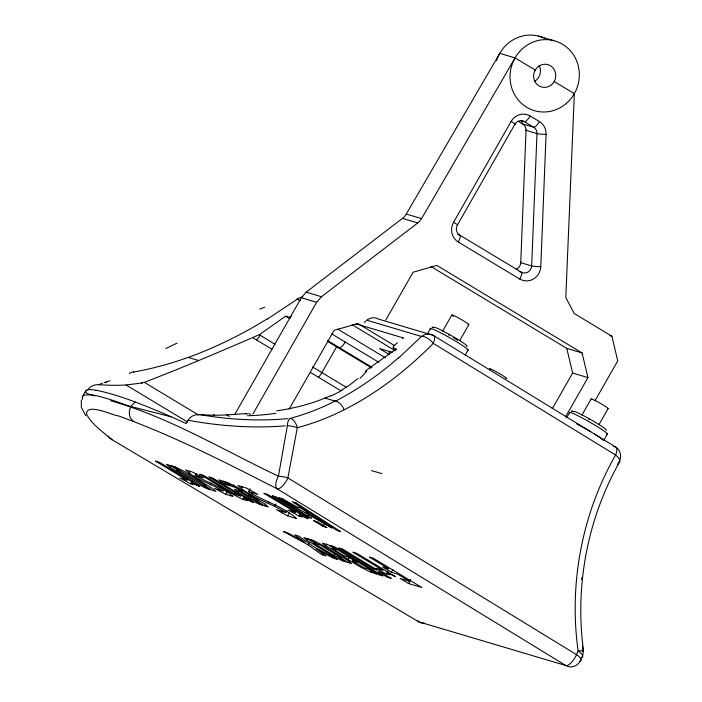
<?xml version="1.0" encoding="UTF-8"?>
<svg xmlns="http://www.w3.org/2000/svg" width="702" height="702" viewBox="0 0 702 702"><rect width="100%" height="100%" fill="white"/><g stroke="black" fill="none" stroke-linecap="round" stroke-linejoin="round"><path stroke-width="1.05" d="M133.503 371.797L133.529 372.446M85.381 392.12L86.144 390.426M530.115 116.023A14.444 13.715 -73.4 0 0 511.135 121.446L453.589 222.262A7.266 0.544 29.7 0 1 457.327 225.184L514.838 124.351A7.222 6.862 -73.4 0 1 524.35 121.648A7.266 2.211 -58.9 0 0 530.133 115.979L539.426 121.578A14.496 13.759 -73.4 0 1 546.077 134.363L540.786 266.663A7.266 0.588 2.3 0 1 531.677 265.918L520.744 262.671L526.044 130.361A7.266 0.588 2.3 0 1 526.219 129.975M522.507 120.577A7.266 2.211 -58.9 0 0 522.709 123.973A7.248 6.88 -73.4 0 1 526.044 130.361L536.977 133.617L531.677 265.918A7.239 6.871 -73.4 0 1 521.174 272.095L519.173 271.525M81.283 400.122L81.344 407.414L85.767 415.672M94.744 395.963C92.146 394.489 85.679 394.533 85.486 391.33M581.66 579.404L581.844 577.702M85.179 391.795L82.397 396.621L82.45 399.403M580.203 660.959L580.51 660.275M580.914 659.362L581.116 658.915M534.81 70.841L535.231 70.051L515.075 57.906L499.771 53.352L406.265 214.057A14.531 13.794 -73.4 0 1 402.465 218.383L306.169 292.172L301.342 297.727L234.889 414.224M619.734 461.714C587.407 518.567 574.719 586.109 583.52 650.868M617.198 465.04L618.488 462.75A10.899 10.346 -73.5 0 0 615.593 446.99L433.292 335.38L378.676 319.147A10.899 10.346 -73.4 0 0 366.883 320.226L366.505 320.551M170.077 467.356L166.453 464.338L169.981 465.382L178.782 470.691L176.474 470.007L210.337 489.715L206.809 488.662L197.753 484.029L170.077 467.356L171.156 465.47M196.2 473.543L195.121 475.429C207.45 482.792 222.007 486.46 232.906 496.419L225.851 494.322L214.733 488.452L223.289 490.996C212.232 484.406 199.561 480.993 189.128 473.016L190.198 471.13M186.951 480.071L155.388 461.047L159.293 462.206L199.684 486.547L191.155 482.607L193.778 484.792L190.628 483.853L179.861 477.965L186.951 480.071L188.022 478.185M190.628 483.853L192.243 481.019M210.231 484.906L211.311 483.02M252.895 414.04L316.646 302.272L321.472 296.727L417.769 222.938A14.531 13.794 -73.4 0 0 421.569 218.612L515.075 57.906M222.42 482.915L218.787 479.896L222.315 480.94L230.721 486.012L224.482 484.152L222.42 482.915L223.49 481.028M224.482 484.152L225.553 482.265M225.851 494.322L227.466 491.488M232.766 486.618L235.144 487.328L242.357 491.672L239.979 490.97L258.292 501.281L255.879 500.561L264.68 505.87L268.313 506.949L264.68 503.931L237.013 487.249L227.957 482.616L224.394 481.563L232.766 486.618L233.845 484.731M241.593 494.103L240.514 495.998L235.223 494.419L203.668 475.403L199.737 474.227L233.748 494.734L234.828 492.848M238.039 492.33L234.407 489.312L237.934 490.356L251.57 499.28L253.87 499.964L262.671 505.273L259.143 504.22L250.087 499.587L238.039 492.33L239.11 490.435M286.942 510.591L285.872 512.478C271.542 503.58 255.037 499.069 241.427 488.566L242.497 486.67M289.206 409.082L334.117 330.352L357.906 323.543L394.559 345.638M233.748 494.734L242.804 499.368L244.419 496.533M285.872 512.478L276.544 509.705L287.627 515.856L296.613 518.532C282.555 506.019 264.066 501.412 248.543 491.602L250.158 488.767M248.385 496.033L249.464 494.147M250.763 496.735L251.834 494.849M250.087 499.587L251.167 497.7M264.68 505.87L265.76 503.975M268.243 503.896L269.314 502.009M274.921 505.888L276 503.992M385.802 320.059L413.083 272.227L436.872 265.417L582.09 352.948L587.934 377.615L565.47 417.006M281.853 512.908L282.924 511.021M287.627 515.856L289.242 513.03M295.463 512.328L263.908 493.304L267.804 494.462L308.196 518.804L299.666 514.864L302.299 517.049L299.14 516.11L288.373 510.222L295.463 512.328L296.542 510.442M389.224 354.58L388.294 354.036L389.829 351.342M299.14 516.11L300.219 514.224M307.529 517.041L311.469 518.216L276.219 496.972L272.288 495.796L307.529 517.041L308.608 515.154M307.195 540.443L303.843 537.6L307.371 538.645L315.786 543.717L313.478 543.032L335.249 556.151L337.557 556.835L345.972 561.916L342.444 560.863L333.661 556.396L307.195 540.443L308.275 538.557M427.369 333.819L430.282 328.72M308.064 544.805L283.31 531.493L287.179 532.642L304.966 542.198L294.708 534.88L298.85 536.109L312.908 546.244L337.285 559.327L333.011 558.055L316.04 548.867L326.053 555.993L321.946 554.773L308.064 544.805L309.134 542.918M323.034 526.386L326.965 527.553L317.453 521.814L313.513 520.647L323.034 526.386L324.105 524.499M442.664 331.098L451.816 315.049M353.527 558.959L352.448 560.845L363.75 567.664L368.436 569.05L376.851 574.122C358.099 568.348 343.164 554.65 325.763 545.963L326.842 544.076M321.946 554.773L323.025 552.886M333.661 556.396L334.74 554.51M459.696 340.645L468.848 324.596M348.139 559.45L349.754 556.616M465.224 355.045L468.129 349.947M348.113 562.548L351.614 563.592L348.253 560.74L321.788 544.787L313.013 540.321L309.512 539.285L317.936 544.357L320.209 545.033L341.971 558.151L339.698 557.476L348.113 562.548L349.192 560.661M370.946 572.376L372.025 570.48M379.984 570.682L386.346 573.911L389.505 574.85L387.074 572.788L395.401 576.605L356.765 553.325L352.869 552.167L383.046 570.366L375.965 568.251L379.984 570.682L381.054 568.787M379.133 574.806L382.827 575.903L334.292 546.647L330.589 545.551L379.133 574.806L380.203 572.92M386.346 573.911L387.96 571.086M410.573 579.369L409.494 581.256L400.166 578.483L408.59 583.564L421.849 587.504L373.315 558.248L369.375 557.081L388.864 568.822L382.625 566.97L391.426 572.27L393.041 569.445M408.59 583.564L410.74 579.782M552.298 408.704L572.63 373.06L566.786 348.394L430.94 266.514M566.663 417.778L569.568 412.679M581.958 415.049L591.11 398.999M594.954 400.833L617.734 360.898L611.89 336.232L574.139 313.478L565.803 297.464L574.35 93.629L554.194 81.485M598.981 424.605L608.143 408.555M603.544 440.698L607.423 433.897M82.397 396.621L84.451 395.042L91.278 394.857A452.158 33.898 29.7 0 1 127.597 405.659L171.218 416.821A305.352 22.894 29.7 0 0 157.52 410.881C137.452 402.694 117.164 394.454 95.841 390.198M398.543 358.038L421.498 336.469A10.899 10.346 -73.5 0 1 433.292 335.38A10.899 4.151 -58.5 0 1 433.301 343.401C407.178 369.796 377.5 393.006 344.234 409.731A325.851 279.914 75.2 0 1 297.35 427.702A10.899 2.773 11.4 0 0 287.372 425.64L287.215 425.649M357.941 378.589L349.657 385.003L341.751 389.979M365.751 321.191L364.233 322.455M402.685 338.575L403.439 337.96L356.019 323.868M290.365 318.12L285.67 316.154L261.056 333.494L260.03 335.31A7.266 2.211 -58.9 0 1 256.484 339.908M369.998 367.488L365.294 371.174L366.347 371.841M275.026 344.349L259.231 334.678M369.875 367.567L370.665 368.199L371.7 366.383L396.305 349.043L393.462 348.201L396.244 349.877M259.029 334.81C224.149 349.894 182.143 367.883 144.322 382.353L198.473 414.996M267.392 319.05L296.964 299.447A10.899 10.346 -73.4 0 1 302.746 296.99M330.186 395.867C313.25 403.501 295.094 408.125 276.755 410.837M102.413 383.266L98.728 384.635A218.497 207.45 -73.4 0 0 126.106 384.986L142.252 382.941M110.012 380.747L104.063 382.713M287.767 418.638C258.266 421.375 228.466 419.594 199.307 414.54A218.436 207.397 -73.4 0 0 226.693 414.891M285.188 425.824C252.781 428.501 220.077 426.149 188.136 420.244L186.241 423.578L171.367 416.856M433.195 327.237L432.02 327.316L433.134 327.255M245.516 413.636L227.422 414.864M110.74 400.763C169.875 417.488 223.254 450.07 278.431 476.21A10.899 2.632 9.9 0 1 287.873 477.922L576.5 654.624A10.899 3.826 24.2 0 1 580.37 661.231M538.478 36.092L553.781 40.637M520.384 120.446L524.359 121.621L533.643 127.22A7.248 6.88 -73.4 0 1 536.977 133.617M406.265 214.057L421.569 218.612M457.678 234.459L459.661 235.047L521.165 272.113A7.266 2.211 -58.9 0 1 519.761 279.054L458.257 241.988A14.444 13.715 -73.4 0 1 453.624 222.28M402.465 218.383L417.769 222.938M609.854 335.626L611.89 336.232M566.786 348.394L582.09 352.948M306.169 292.172L321.472 296.727M572.63 373.06L587.934 377.615M301.342 297.727L316.646 302.272M300.377 300.456L296.964 299.447A10.899 1.272 54.3 0 1 297.929 299.368M366.883 320.226L421.498 336.469A10.899 4.975 44.6 0 1 433.301 343.401L615.601 455.01A10.899 4.212 29.9 0 1 618.488 462.75M392.199 352.299L379.536 348.561L388.294 354.036M613.513 446.375L615.593 446.99A10.899 4.151 -58.5 0 1 615.601 455.01C581.923 513.794 568.734 583.941 578.132 650.991A10.899 3.826 24.2 0 1 581.633 657.774A10.899 10.346 -73.4 0 0 583.099 651.175L582.353 645.647M133.608 372.051A316.742 301.658 -12.8 0 0 188.11 357.388L198.262 360.407M325.026 398.095L335.179 401.114A10.899 5.493 63.4 0 1 344.234 409.731M195.121 475.429L203.668 477.965L192.55 472.095L185.495 469.998L189.128 473.016M248.543 491.602L257.871 494.375L246.779 488.215L237.794 485.547L241.427 488.566M242.804 499.368L247.35 500.719L244.717 498.525L253.255 502.465L212.899 478.141L208.959 476.974L240.514 495.998M391.426 572.27L397.665 574.131L409.494 581.256M352.448 560.845L357.134 562.241L348.789 557.212L344.112 555.826L332.046 548.552L336.732 549.947L328.317 544.875L322.411 543.12L325.763 545.963M583.099 651.175A10.899 0.763 -8.1 0 0 578.132 650.991L576.5 654.624A10.899 4.151 -58.5 0 1 565.724 665.496L277.088 488.794C225.202 462.328 173.157 435.6 118.269 415.83C113.654 415.821 85.626 402 86.618 414.408C91.708 423.982 101.009 430.405 109.073 437.355A307.002 23.017 29.7 0 0 112.066 439.733L418.594 621.761L565.724 665.496A10.899 10.346 -73.4 0 0 579.992 661.407M590.61 431.695L590.68 431.739A21.797 1.632 29.7 0 0 576.684 423.885M518.067 121.174L522.709 123.973L533.643 127.22A7.266 2.211 -58.9 0 0 539.426 121.578M352.062 324.693L395.2 350.702M337.557 328.984L385.398 357.818M331.607 333.854L378.782 362.285M327.404 340.444L372.069 367.365M285.67 316.154L289.373 318.392M327.334 341.277L371.095 367.646M312.53 366.953L346.147 387.214M253.062 337.846L271.955 349.227M310.635 372.543L340.391 390.479M248.92 413.452L250.64 414.487M226.693 414.9L229.282 416.462M126.106 385.003L187.452 421.972M133.547 371.806L133.582 371.885A10.899 9.073 67.7 0 0 129.221 373.666M188.408 357.73L188.11 357.388M290.119 418.41A10.899 5.581 75.3 0 1 297.323 427.623L287.873 477.922A10.899 4.151 -58.5 0 1 277.088 488.794A10.899 5.054 -62.6 0 1 278.431 476.21L287.372 425.64A10.899 4.475 84.1 0 1 290.119 418.41A316.742 270.454 75.7 0 0 335.161 401.061M594.489 434.064A21.797 1.632 29.7 0 1 602.983 440.022M267.243 318.822A413.417 393.462 -12.9 0 1 188.154 357.502M133.801 421.507A10.899 9.731 -68.9 0 1 130.888 406.923L131.055 406.633A10.899 9.679 -74.4 0 1 135.486 402.132M108.389 436.074A10.899 9.714 -51.8 0 0 112.066 439.733A10.899 2.475 -59.3 0 1 111.495 438.61M424.333 623.148A10.899 10.346 -73.4 0 1 418.594 621.761A10.899 2.475 -59.3 0 1 418.015 620.629M188.013 420.156A12.083 11.469 -73.4 0 1 199.28 414.707M177.088 343.111A223.21 15.014 -28.5 0 1 165.891 348.403M398.394 357.827A413.417 352.983 75.8 0 1 335.258 401.29M381.818 473.587A437.478 1.816 15.8 0 1 371.472 470.647M453.369 316.365A9.81 0.737 29.7 0 1 454.326 315.821A9.81 0.737 29.7 0 1 465.312 321.955A9.81 0.737 29.7 0 1 467.988 324.526M448.543 334.801A9.81 0.737 29.7 0 1 449.341 335.24M453.597 337.688A9.81 0.737 29.7 0 1 457.607 340.268M591.883 399.745A9.81 0.737 29.7 0 1 599.289 402.737A9.81 0.737 29.7 0 1 607.625 408.599M588.627 419.199A9.81 0.737 29.7 0 1 589.461 419.664M490.207 369.524A9.81 0.737 29.7 0 1 497.613 372.516A9.81 0.737 29.7 0 1 505.949 378.378M345.217 342.058A7.266 2.211 -58.9 0 1 339.443 347.701L336.6 346.858L321.911 372.604A7.266 2.211 -58.9 0 1 318.366 377.202M275.825 413.381A171.499 85.302 -19.2 0 1 247.437 415.76M143.471 382.344A17.761 2.527 -4.6 0 1 141.69 382.801M342.339 390.119A61.662 22.569 -17.8 0 1 330.642 396.139M366.813 370.867A92.304 28.449 -20.6 0 1 359.915 378.325M393.339 348.289A7.634 1.895 -34.4 0 1 397.437 342.804M87.671 389.9A12.092 11.478 -73.4 0 1 98.701 384.801M85.969 390.321A406.712 30.493 29.7 0 1 96.025 390.303M106.476 382.178A286.188 4.107 -14.8 0 1 104.712 382.537M264.68 307.186A241.172 4.414 -21.7 0 1 259.784 309.108M496.498 60.828A36.328 34.495 -73.4 0 1 544.331 38.189M539.127 65.461A11.627 11.039 -73.4 0 1 534.634 81.3M245.34 413.89A17.752 1.272 -4.8 0 1 247.832 413.741M142.532 382.844A20.498 3.291 -3.1 0 1 142.164 382.932M245.419 413.671A20.498 1.36 -4.7 0 1 245.954 413.636M458.257 241.988A7.266 2.211 -58.9 0 0 459.661 235.047A7.222 6.862 -73.4 0 1 457.02 225.825M520.717 262.671A7.239 6.871 -73.4 0 1 516.277 269.243M520.744 262.671A7.266 0.588 2.3 0 1 521.226 262.241M546.086 134.363A7.266 0.588 2.3 0 1 536.977 133.617M511.1 121.428A7.266 0.544 29.7 0 1 514.838 124.351M540.742 266.663A14.47 13.742 -73.4 0 1 519.778 279.019M430.835 329.396A21.797 1.632 29.7 0 1 450.193 338.013A21.797 1.632 29.7 0 1 466.988 350.052M569.761 412.969A21.797 1.632 29.7 0 1 589.408 421.928A21.797 1.632 29.7 0 1 606.861 434.152M434.213 327.501A18.893 1.413 29.7 0 1 452.808 336.425A18.893 1.413 29.7 0 1 466.532 346.226M573.657 411.784A18.893 1.413 29.7 0 1 590.092 419.234A18.893 1.413 29.7 0 1 606.159 430.212M291.593 316.277A7.634 2.027 -35.2 0 1 288.32 317.155M213.777 415.084L213.759 415.207A7.266 2.211 -58.9 0 0 213.829 414.698L213.777 415.084M572.49 411.197L571.314 411.275L572.42 411.205M175.614 467.067L172.122 466.023L205.958 485.723L203.677 485.047L212.478 490.347L215.979 491.391L212.346 488.373L184.679 471.691L175.614 467.067M282.739 498.911L278.94 497.779L332.002 527.992L306.098 512.197L308.468 512.899L301.061 508.16L296.718 506.862L282.739 498.911M296.077 502.869L292.216 501.719L337.329 530.633L340.619 531.616L296.077 502.869M342.673 549.139L338.741 547.972L373.429 568.883L377.36 570.05L342.673 549.139M382.107 572.911L378.176 571.735L387.276 577.228L391.207 578.395L382.107 572.911M566.435 103.326A36.328 34.495 -73.4 0 0 557.169 41.699A36.328 34.495 -73.4 0 0 510.451 82.415A36.328 34.495 -73.4 0 0 566.435 103.326M551.649 84.617A11.627 11.039 -73.4 0 0 548.683 64.9A11.627 11.039 -73.4 0 0 533.731 77.922A11.627 11.039 -73.4 0 0 551.649 84.617"/></g></svg>
